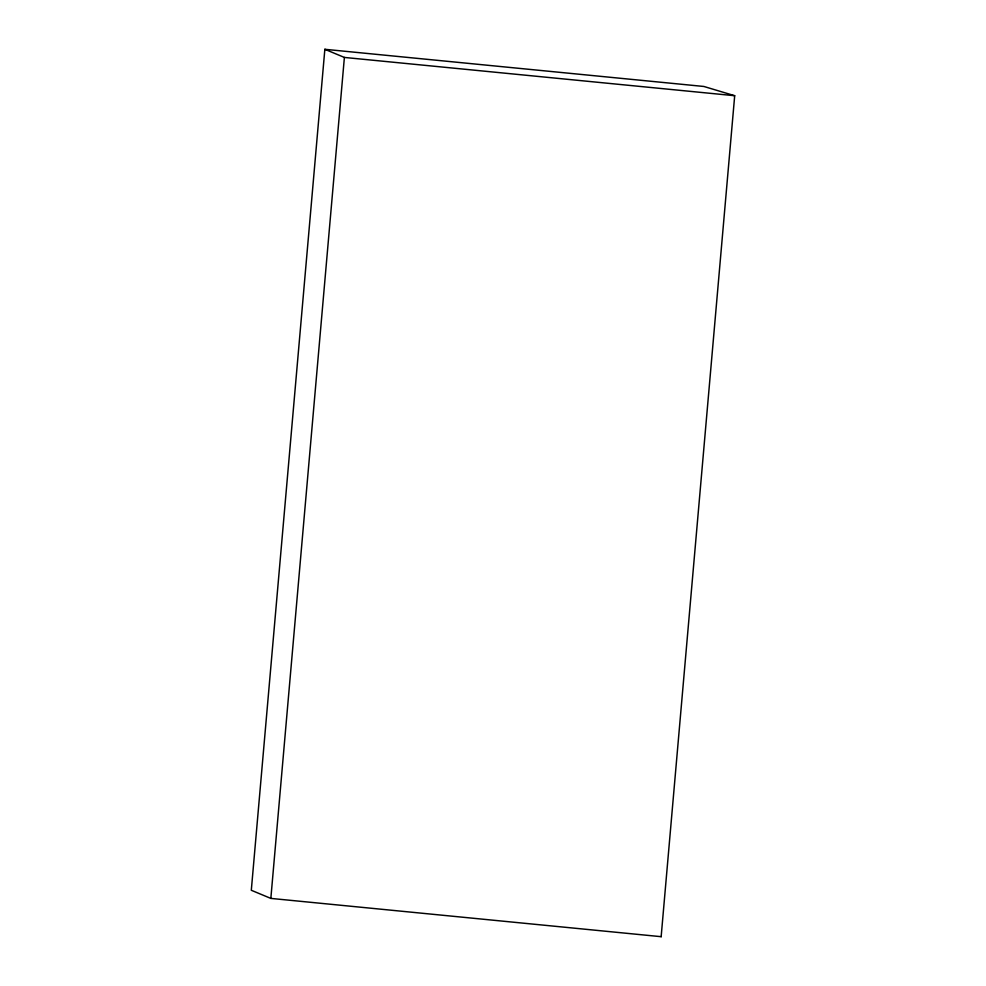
<?xml version="1.0" encoding="UTF-8"?>
<svg xmlns="http://www.w3.org/2000/svg" width="986" height="986" viewBox="0 0 986 986"><rect width="100%" height="100%" fill="white"/><g stroke="black" fill="none" stroke-linecap="round" stroke-linejoin="round"><path stroke-width="1.48" d="M661.15 936.688L734.693 95.716L703.893 86.472L324.85 49.3L251.307 890.272L270.842 898.406L661.323 936.7M270.842 898.406L344.385 57.434L324.85 49.3M344.385 57.434L734.693 95.716"/></g></svg>
